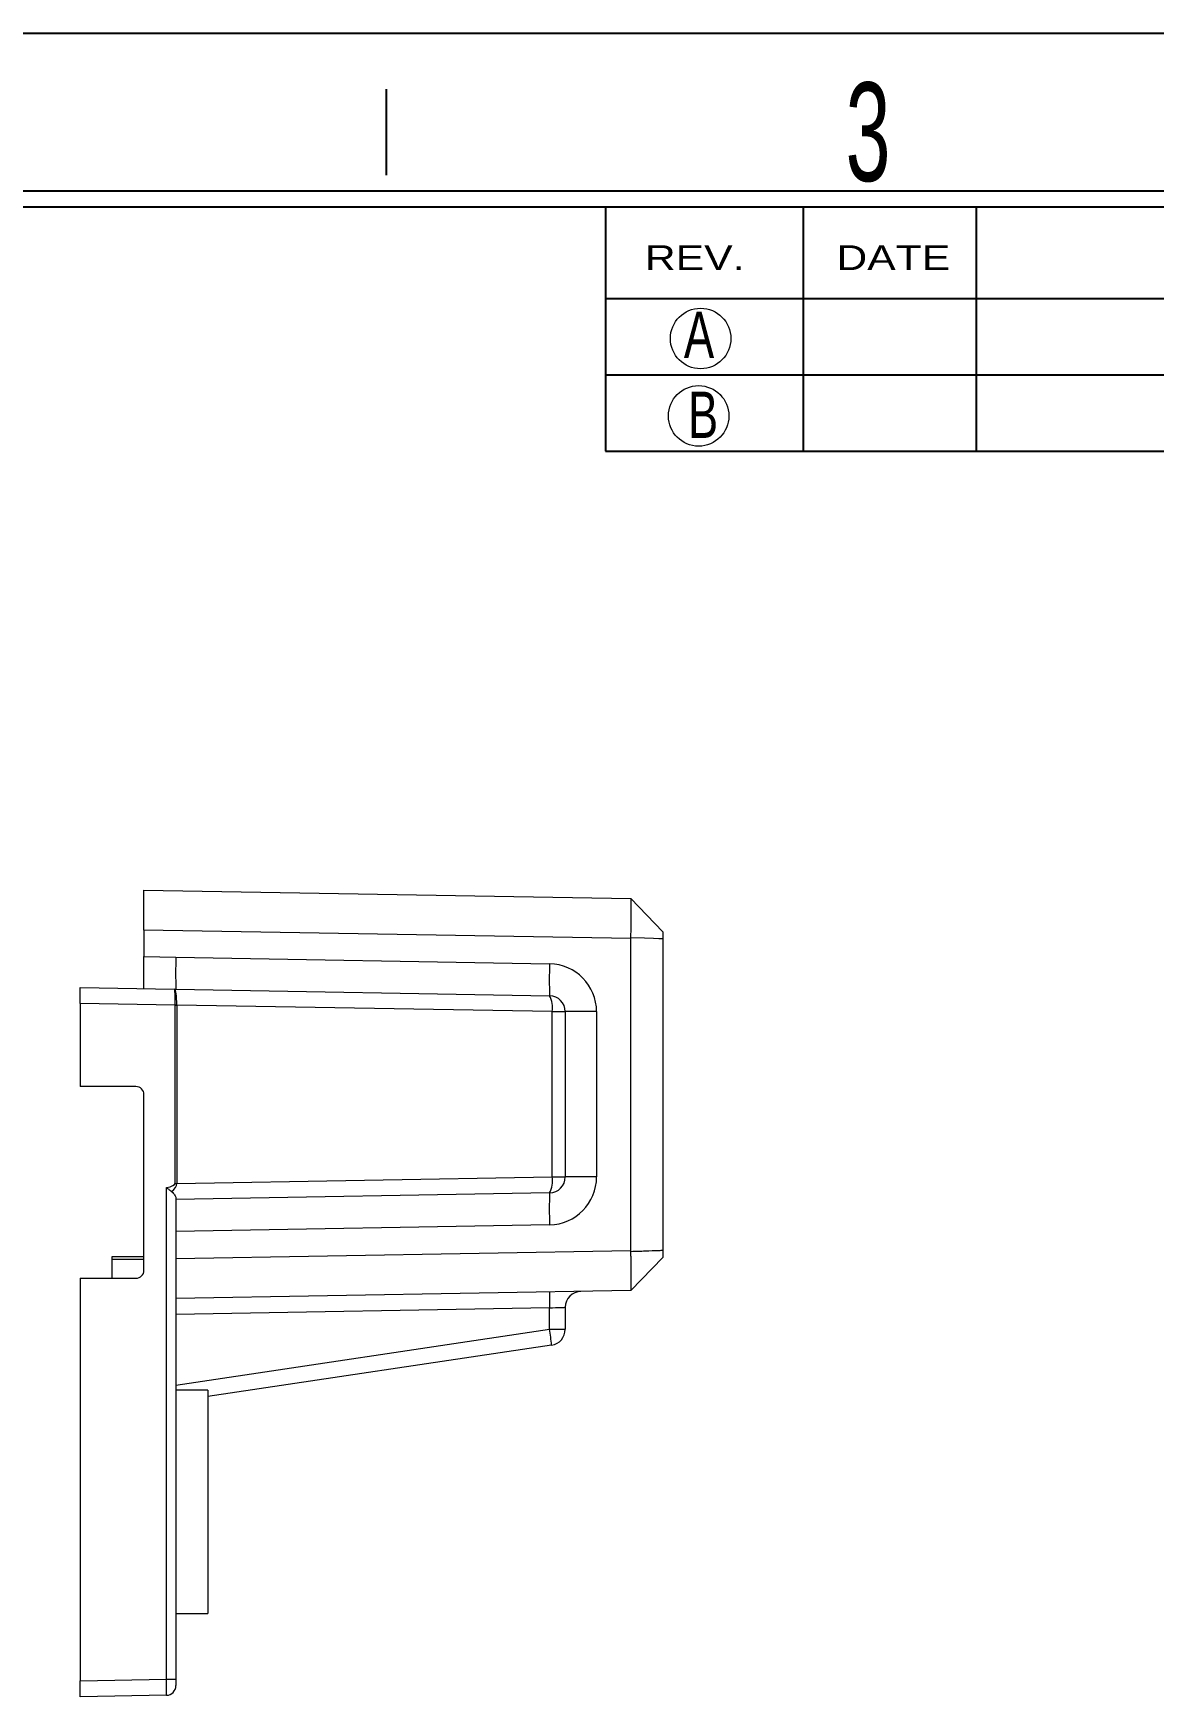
# Model space of a CAD drawing. Header units: millimetres. Extents: x 2 to 295, y 1 to 209.
# Drawn here: x 142.8 to 213, y 104.5 to 208.7 of the extents above; entities that cross this region are included whole.
import ezdxf

# ---------------------------------------------------------------- set-up
doc = ezdxf.new("R2010")
doc.units = ezdxf.units.MM
doc.layers.add('SLD-0', color=179, linetype='Continuous')
doc.styles.add('SLDTEXTSTYLE12', font='ARIAL.TTF', dxfattribs={"width": 1.2324})
doc.styles.add('SLDTEXTSTYLE7', font='GOTHIC.TTF', dxfattribs={"width": 0.7304})
doc.styles.add('SLDTEXTSTYLE8', font='GOTHIC.TTF', dxfattribs={"width": 0.61171})

msp = doc.modelspace()

# ---------------------------------------------------------------- linework, layer by layer
at = {"color": 7, "linetype": 'Continuous', "lineweight": 15}
for p, q in [((149.757, 155.023), (180.258, 154.49)), ((149.757, 152.523), (149.757, 155.023)), ((180.258, 154.49), (182.257, 152.419)), ((180.258, 151.991), (149.757, 152.523)), ((149.757, 152.523), (149.757, 150.857)), ((180.258, 151.991), (180.259, 152.065)), ((180.258, 132.455), (180.258, 151.991)), ((182.257, 151.991), (182.257, 151.991)), ((182.257, 151.991), (182.257, 132.455)), ((149.757, 150.857), (151.757, 150.822)), ((149.757, 148.867), (149.757, 150.857)), ((151.757, 150.822), (175.161, 150.414)), ((145.757, 148.927), (151.673, 148.824)), ((145.757, 147.927), (145.757, 148.927)), ((145.757, 147.927), (145.757, 142.723)), ((151.707, 147.824), (145.757, 147.927)), ((151.673, 148.824), (151.757, 148.823)), ((151.757, 148.823), (175.161, 148.414)), ((151.807, 147.825), (151.707, 147.827)), ((151.707, 136.655), (151.707, 147.824)), ((151.707, 147.824), (151.807, 147.824)), ((175.327, 147.414), (151.807, 147.825)), ((151.807, 147.824), (151.807, 136.655)), ((175.327, 137.066), (175.327, 147.414)), ((175.327, 147.414), (176.143, 147.414)), ((176.143, 147.414), (176.143, 137.066)), ((178.108, 147.414), (176.143, 147.414)), ((178.108, 147.414), (178.108, 137.066)), ((149.257, 142.723), (145.757, 142.723)), ((149.757, 131.223), (149.757, 142.223)), ((151.707, 136.655), (151.807, 136.655)), ((151.807, 136.655), (175.327, 137.066)), ((175.327, 137.066), (176.143, 137.066)), ((178.108, 137.066), (176.143, 137.066)), ((151.168, 105.612), (151.168, 136.393)), ((175.161, 136.066), (151.757, 135.658)), ((151.757, 135.749), (151.757, 105.612)), ((175.161, 134.066), (151.757, 133.658)), ((151.757, 131.957), (180.258, 132.455)), ((180.259, 132.381), (180.258, 132.455)), ((182.257, 132.455), (182.257, 132.454)), ((147.757, 132.088), (149.757, 132.088)), ((147.757, 131.888), (147.757, 132.088)), ((149.757, 131.888), (147.757, 131.888)), ((147.757, 130.723), (147.757, 131.888)), ((182.257, 132.026), (180.258, 129.955)), ((145.757, 130.723), (145.757, 105.518)), ((145.757, 130.723), (149.257, 130.723)), ((180.258, 129.955), (151.757, 129.458)), ((175.161, 128.866), (151.757, 128.458)), ((175.161, 127.524), (175.161, 128.866)), ((176.143, 128.9), (176.143, 127.524)), ((151.757, 124.024), (175.161, 127.524)), ((175.161, 127.524), (176.143, 127.524)), ((175.291, 126.535), (153.757, 123.314)), ((153.757, 123.723), (151.757, 123.723)), ((153.757, 123.723), (153.757, 109.723)), ((151.757, 109.723), (153.757, 109.723)), ((145.757, 105.518), (151.168, 105.612)), ((145.757, 104.518), (145.757, 105.518)), ((151.168, 105.612), (151.757, 105.612)), ((151.757, 105.612), (151.757, 105.212)), ((151.168, 104.612), (145.757, 104.518))]:
    msp.add_line(p, q, dxfattribs=at)
at = {"color": 7, "linetype": 'Continuous', "lineweight": 15, "flags": 128}
for points in [[(180.259, 152.065), (181.101, 152.034), (181.679, 152.012), (182.009, 152), (182.257, 151.991)], [(175.161, 128.866), (175.353, 128.873), (175.538, 128.879), (175.708, 128.885), (175.856, 128.89), (175.978, 128.895), (176.069, 128.898), (176.124, 128.9), (176.143, 128.9)]]:
    msp.add_lwpolyline(points, dxfattribs=at)
at = {"color": 7, "linetype": 'Continuous', "lineweight": 15}
for centre, radius, start, end in [((180.413, 149.822), 28.673, 178.00165, 181.99835), ((203.815, 149.414), 28.672, 178.00159, 181.99841), ((175.108, 147.414), 3, 0, 89), ((173.842, 147.68), 1.509, 349.84255, 29.10041), ((175.143, 147.414), 1, 0, 89), ((149.257, 142.223), 0.5, 0, 90), ((173.842, 136.8), 1.509, 330.89958, 10.15746), ((175.143, 137.066), 1, 271, 0), ((175.108, 137.066), 3, 271, 0), ((203.815, 135.066), 28.672, 178.00159, 181.99841), ((149.257, 131.223), 0.5, 270, 0), ((189.488, 129.366), 14.336, 178.00159, 181.99841), ((177.143, 128.9), 1, 91, 180), ((160.91, 125.141), 14.449, 5.53559, 9.49218), ((175.143, 127.524), 1, 278.50533, 0), ((151.157, 105.212), 0.6, 271, 0)]:
    msp.add_arc(centre, radius, start, end, dxfattribs=at)
for centre, major_axis, ratio, start_param, end_param in [((151.656, 147.824), (0.017, 1), 0.0510913, 4.7156047, 6.2831351), ((151.656, 147.824), (0.017, 1), 0.1511597, 4.7156047, 6.2831683), ((154.05, 147.782), (2.343, -0.045), 0.4267944, 3.1423946, 3.1453058), ((154.16, 147.782), (2.353, -0.042), 0.1699587, 3.1417455, 3.1446566), ((149.313, 136.615), (2.394, 0.042), 0.1670768, 5.5958901, 6.2802776), ((149.303, 136.615), (2.504, 0.043), 0.3992578, 5.7587081, 6.28031), ((151.157, 105.612), (-0.01, 1), 0.0104693, 3.1416658, 4.7121575)]:
    msp.add_ellipse(centre, major_axis=major_axis, ratio=ratio, start_param=start_param, end_param=end_param, dxfattribs=at)
for points, knots in [([(180.259, 152.065), (180.26, 152.119), (180.261, 152.228), (180.263, 152.389), (180.265, 152.587), (180.268, 152.819), (180.27, 153.122), (180.272, 153.444), (180.273, 153.759), (180.272, 154.021), (180.271, 154.209), (180.268, 154.341), (180.265, 154.426), (180.262, 154.48), (180.259, 154.487), (180.258, 154.49)], [0, 0, 0, 0, 0.0427942, 0.08495, 0.1264674, 0.1999941, 0.2721028, 0.3817779, 0.4904066, 0.5918607, 0.6941877, 0.7699008, 0.8470963, 0.9225051, 1, 1, 1, 1]), ([(182.257, 152.419), (182.257, 152.419), (182.257, 152.417), (182.257, 152.406), (182.257, 152.384), (182.257, 152.347), (182.257, 152.29), (182.257, 152.227), (182.257, 152.152), (182.257, 152.088), (182.257, 152.033), (182.257, 152.005), (182.257, 151.991)], [0, 0, 0, 0, 0.0829436, 0.1659072, 0.2503127, 0.3931435, 0.5003627, 0.6431906, 0.7504127, 0.8754571, 0.9371579, 1, 1, 1, 1]), ([(151.479, 136.152), (151.43, 136.188), (151.379, 136.227), (151.275, 136.308), (151.221, 136.351), (151.168, 136.393)], [0, 0, 0, 0, 0.5, 0.5, 1, 1, 1, 1]), ([(151.479, 136.152), (151.567, 136.086), (151.631, 136.009), (151.727, 135.866), (151.757, 135.799), (151.757, 135.749)], [0, 0, 0, 0, 0.5, 0.5, 1, 1, 1, 1]), ([(180.258, 129.955), (180.258, 129.956), (180.26, 129.957), (180.262, 129.97), (180.263, 129.989), (180.265, 130.026), (180.268, 130.091), (180.27, 130.217), (180.272, 130.407), (180.273, 130.673), (180.272, 130.979), (180.271, 131.286), (180.268, 131.587), (180.265, 131.856), (180.262, 132.123), (180.26, 132.294), (180.259, 132.381)], [0, 0, 0, 0, 0.0371307, 0.0737881, 0.1099721, 0.1456827, 0.219207, 0.2913134, 0.400985, 0.5096101, 0.611061, 0.7133846, 0.7890952, 0.8662883, 0.932341, 1, 1, 1, 1]), ([(182.257, 132.454), (182.175, 132.451), (182.092, 132.448), (182.009, 132.445), (181.728, 132.435), (181.447, 132.424), (181.166, 132.414), (180.864, 132.403), (180.562, 132.392), (180.259, 132.381), (180.259, 132.381), (180.259, 132.381), (180.259, 132.381)], [-0.000357793, -0.000357793, -0.000357793, -0.000357793, 0, 0, 0, 0.0012132601, 0.0012132601, 0.0012132601, 0.0025199338, 0.0025199338, 0.0025199338, 0.0025203039, 0.0025203039, 0.0025203039, 0.0025203039]), ([(182.257, 132.454), (182.257, 132.436), (182.257, 132.399), (182.257, 132.343), (182.257, 132.278), (182.257, 132.211), (182.257, 132.144), (182.257, 132.093), (182.257, 132.055), (182.257, 132.036), (182.257, 132.027), (182.257, 132.026), (182.257, 132.026)], [0, 0, 0, 0, 0.0827192, 0.1654658, 0.2496505, 0.3924812, 0.4997003, 0.6425282, 0.7497502, 0.8747945, 0.936819, 1, 1, 1, 1])]:
    msp.add_open_spline(points, degree=3, knots=knots, dxfattribs=at)
at = {"layer": 'SLD-0'}
for p, q in [((1.591, 208.674), (295.107, 208.674)), ((12.675, 197.811), (289.181, 197.811))]:
    msp.add_line(p, q, dxfattribs=at)
at = {"layer": 'SLD-0', "color": 6, "linetype": 'Continuous'}
for p, q in [((164.952, 199.786), (164.952, 205.169)), ((11.687, 198.799), (290.169, 198.799))]:
    msp.add_line(p, q, dxfattribs=at)
at = {"layer": 'SLD-0', "color": 179, "linetype": 'Continuous'}
for p, q in [((178.659, 197.811), (178.659, 182.514)), ((191.05, 197.811), (191.05, 182.514)), ((201.886, 197.811), (201.886, 182.514)), ((178.659, 192.074), (289.181, 192.074)), ((178.659, 187.294), (289.181, 187.294)), ((178.659, 182.514), (289.181, 182.514))]:
    msp.add_line(p, q, dxfattribs=at)
at = {"layer": 'SLD-0', "lineweight": 0}
for centre in [(184.622, 189.564), (184.499, 184.715)]:
    msp.add_circle(centre, 1.894, dxfattribs=at)

# ---------------------------------------------------------------- texts
at = {"layer": 'SLD-0', "attachment_point": 1}
for s, insert, char_height, style in [('3', (193.707, 205.593), 6.172, 'SLDTEXTSTYLE8'), ('A', (183.578, 191.252), 2.903, 'SLDTEXTSTYLE7'), ('B', (183.832, 186.237), 2.903, 'SLDTEXTSTYLE7')]:
    msp.add_mtext(s, dxfattribs=dict(at, insert=insert, char_height=char_height, style=style))
at = {"layer": 'SLD-0', "color": 179, "char_height": 1.5536, "attachment_point": 1, "style": 'SLDTEXTSTYLE12'}
for s, insert in [('REV.', (181.129, 195.4)), ('DATE', (193.126, 195.4))]:
    msp.add_mtext(s, dxfattribs=dict(at, insert=insert))

doc.saveas('drawing.dxf')
